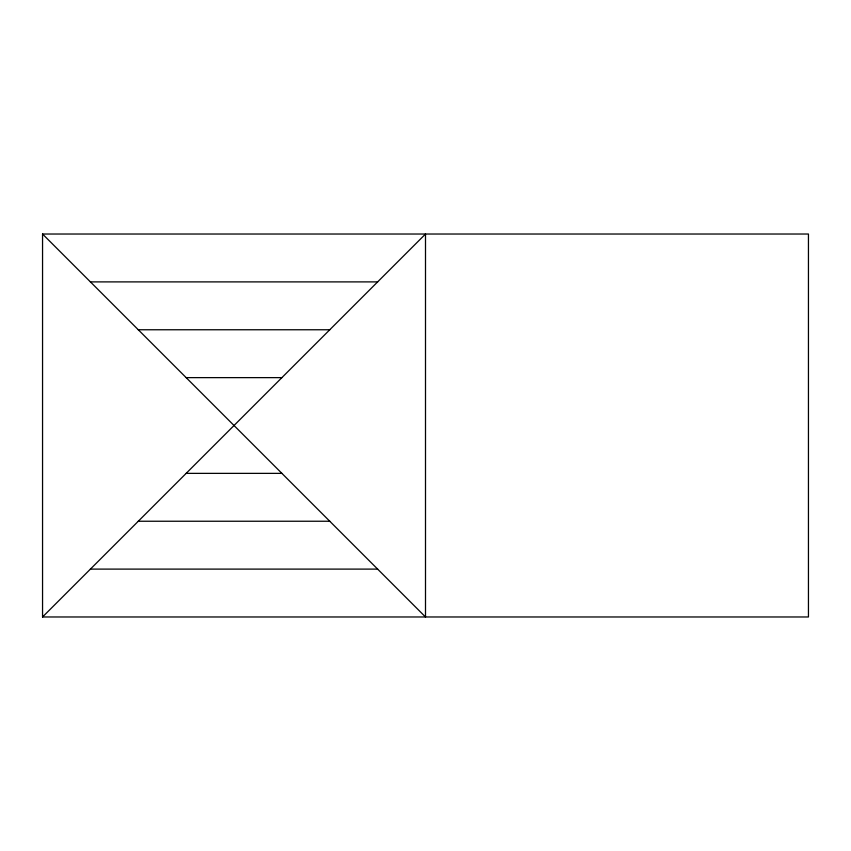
<?xml version="1.0" encoding="UTF-8"?>
<svg xmlns="http://www.w3.org/2000/svg" width="851" height="851" viewBox="0 0 851 851"><rect width="100%" height="100%" fill="white"/><g stroke="black" fill="none" stroke-linecap="round" stroke-linejoin="round"><path stroke-width="1.28" d="M42.55 616.975L425.5 234.025L425.5 616.975L42.55 234.025L42.55 616.975L808.45 616.975L808.45 234.025L42.55 234.025M90.419 281.894L377.631 281.894M138.287 329.762L329.762 329.762M186.156 377.631L281.894 377.631M186.156 473.369L281.894 473.369M138.287 521.237L329.762 521.237M90.419 569.106L377.631 569.106"/></g></svg>
